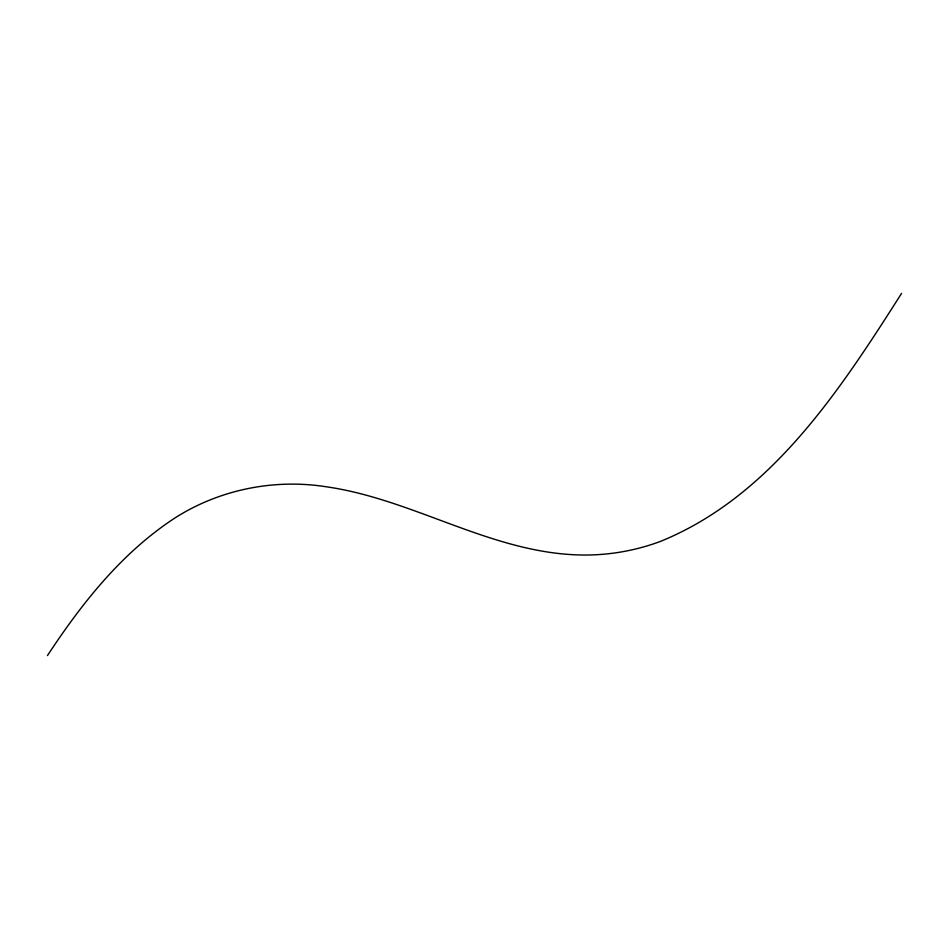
<?xml version="1.0" encoding="UTF-8"?>
<svg xmlns="http://www.w3.org/2000/svg" width="949" height="949" viewBox="0 0 949 949"><rect width="100%" height="100%" fill="white"/><g stroke="black" fill="none" stroke-linecap="round" stroke-linejoin="round"><path stroke-width="1.42" d="M901.55 293.419C839.829 390.264 771.181 496.398 660.374 541.44A216.728 216.728 0 0 1 589.4 554.987C496.434 556.719 416.481 499.637 326.171 486.766C274.391 478.652 220.429 489.352 176.004 517.288C122.385 551.95 82.16 602.817 47.45 655.581"/></g></svg>
